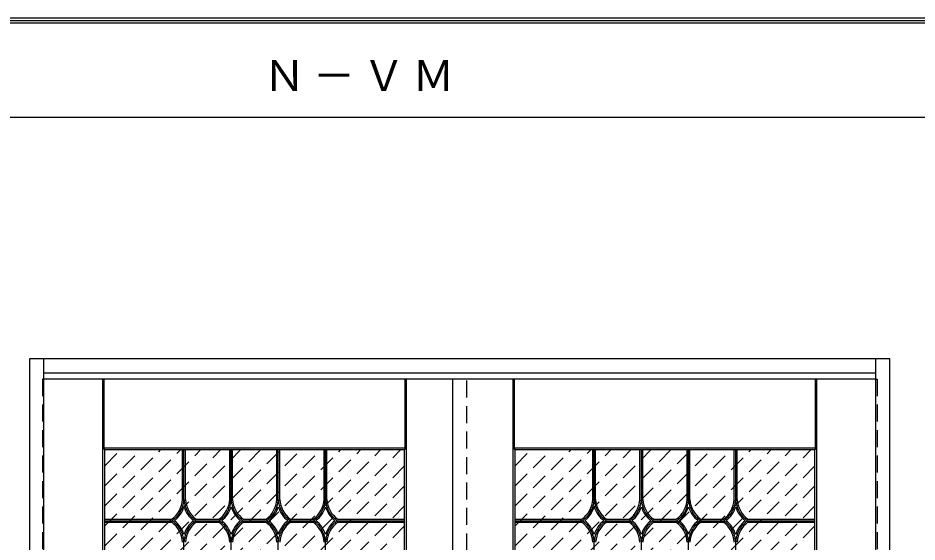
# Model space of a CAD drawing. Units: millimetres, scale not verified. Extents: x -6000 to 5700, y -4307 to 4260.
# Drawn here: x -4815 to -2909, y 3064 to 4175 of the extents above; entities that cross this region are included whole.
import ezdxf

# ---------------------------------------------------------------- set-up
doc = ezdxf.new("R2010")
doc.units = ezdxf.units.MM
doc.header["$LTSCALE"] = 30
doc.linetypes.add('CHAIN1', pattern=[8, 5, -1, 1, -1])
doc.linetypes.add('DASHED1', pattern=[1.8, 1.2, -0.6])
for name, color, linetype in [('0-2_扉', 4, 'DASHED1'), ('0-3_仕上げ', 4, 'Continuous'), ('0-4_枠', 3, 'Continuous'), ('0-A_文字', 7, 'Continuous'), ('0-C_ハッチ', 4, 'DASHED1'), ('F-1_枠', 6, 'Continuous')]:
    doc.layers.add(name, color=color, linetype=linetype)
doc.styles.add('ＭＳ ゴシック', font='')
doc.styles.get('ＭＳ ゴシック').set_extended_font_data('MS Gothic')

msp = doc.modelspace()

# ---------------------------------------------------------------- linework, layer by layer
at = {"layer": '0-2_扉'}
for p, q in [((-4763, 3409.5), (-4763, 1426.5)), ((-4760, 3409.5), (-4763, 3409.5)), ((-3863, 1426.5), (-3863, 3409.5)), ((-2996, 3409.5), (-2993, 3409.5)), ((-2993, 3409.5), (-2993, 1426.5))]:
    msp.add_line(p, q, dxfattribs=at)
at = {"layer": '0-2_扉', "color": 3, "linetype": 'Continuous'}
for p, q in [((-2996, 3409.5), (-4760, 3409.5)), ((-3893, 1426.5), (-3893, 3409.5))]:
    msp.add_line(p, q, dxfattribs=at)
at = {"layer": '0-3_仕上げ', "color": 7}
for p, q in [((-4635, 1426.5), (-4635, 3409.5)), ((-4633.5, 3262), (-4633.5, 3409.5)), ((-4632, 3263.5), (-4632, 3409.5)), ((-3994, 3263.5), (-3994, 3409.5)), ((-3992.5, 3262), (-3992.5, 3409.5)), ((-3991, 1426.5), (-3991, 3409.5)), ((-3765, 1426.5), (-3765, 3409.5)), ((-3763.5, 3262), (-3763.5, 3409.5)), ((-3762, 3263.5), (-3762, 3409.5)), ((-3124, 3263.5), (-3124, 3409.5)), ((-3122.5, 3262), (-3122.5, 3409.5)), ((-3121, 1426.5), (-3121, 3409.5)), ((-4632, 3263.5), (-4633.5, 3262)), ((-4631, 3259.5), (-4633.5, 3262)), ((-3994, 3263.5), (-4632, 3263.5)), ((-3762, 3263.5), (-3763.5, 3262)), ((-3761, 3259.5), (-3763.5, 3262)), ((-3124, 3263.5), (-3762, 3263.5))]:
    msp.add_line(p, q, dxfattribs=at)
at = {"layer": '0-3_仕上げ', "color": 3}
for p, q in [((-4631, 2301.5), (-4631, 3259.5)), ((-3995, 3259.5), (-4631, 3259.5)), ((-3995, 2301.5), (-3995, 3259.5)), ((-3761, 2301.5), (-3761, 3259.5)), ((-3125, 3259.5), (-3761, 3259.5)), ((-3125, 2301.5), (-3125, 3259.5))]:
    msp.add_line(p, q, dxfattribs=at)
at = {"layer": '0-3_仕上げ'}
for p, q in [((-4466, 3154.69), (-4466, 3259.5)), ((-4460, 3154.5), (-4460, 3259.5)), ((-4366, 3154.6), (-4366, 3259.5)), ((-4360, 3154.6), (-4360, 3259.5)), ((-4266, 3154.6), (-4266, 3259.5)), ((-4260, 3154.6), (-4260, 3259.5)), ((-4166, 3154.6), (-4166, 3259.5)), ((-4160, 3154.6), (-4160, 3259.5)), ((-3596, 3154.69), (-3596, 3259.5)), ((-3590, 3154.5), (-3590, 3259.5)), ((-3496, 3154.6), (-3496, 3259.5)), ((-3490, 3154.6), (-3490, 3259.5)), ((-3396, 3154.6), (-3396, 3259.5)), ((-3390, 3154.6), (-3390, 3259.5)), ((-3296, 3154.6), (-3296, 3259.5)), ((-3290, 3154.6), (-3290, 3259.5)), ((-4631, 3112.5), (-4488.98, 3112.5)), ((-4437.02, 3112.5), (-4388.98, 3112.5)), ((-4337.02, 3112.5), (-4288.98, 3112.5)), ((-4237.02, 3112.5), (-4188.98, 3112.5)), ((-4137.02, 3112.5), (-3995, 3112.5)), ((-3761, 3112.5), (-3618.98, 3112.5)), ((-3567.02, 3112.5), (-3518.98, 3112.5)), ((-3467.02, 3112.5), (-3418.98, 3112.5)), ((-3367.02, 3112.5), (-3318.98, 3112.5)), ((-3267.02, 3112.5), (-3125, 3112.5)), ((-4631, 3106.5), (-4488.98, 3106.5)), ((-4437.02, 3106.5), (-4388.98, 3106.5)), ((-4337.02, 3106.5), (-4288.98, 3106.5)), ((-4237.02, 3106.5), (-4188.98, 3106.5)), ((-4137.02, 3106.5), (-3995, 3106.5)), ((-3761, 3106.5), (-3618.98, 3106.5)), ((-3567.02, 3106.5), (-3518.98, 3106.5)), ((-3467.02, 3106.5), (-3418.98, 3106.5)), ((-3367.02, 3106.5), (-3318.98, 3106.5)), ((-3267.02, 3106.5), (-3125, 3106.5))]:
    msp.add_line(p, q, dxfattribs=at)
at = {"layer": '0-3_仕上げ', "linetype": 'CHAIN1'}
for p, q in [((-4463, 3154.5), (-4463, 3259.5)), ((-4363, 3154.5), (-4363, 3259.5)), ((-4263, 3154.5), (-4263, 3259.5)), ((-4163, 3154.5), (-4163, 3259.5)), ((-3593, 3154.5), (-3593, 3259.5)), ((-3493, 3154.5), (-3493, 3259.5)), ((-3393, 3154.5), (-3393, 3259.5)), ((-3293, 3154.5), (-3293, 3259.5)), ((-4631, 3109.5), (-4488, 3109.5)), ((-4438, 3109.5), (-4388, 3109.5)), ((-4338, 3109.5), (-4288, 3109.5)), ((-4238, 3109.5), (-4188, 3109.5)), ((-4138, 3109.5), (-3995, 3109.5)), ((-3761, 3109.5), (-3618, 3109.5)), ((-3568, 3109.5), (-3518, 3109.5)), ((-3468, 3109.5), (-3418, 3109.5)), ((-3368, 3109.5), (-3318, 3109.5)), ((-3268, 3109.5), (-3125, 3109.5)), ((-4463, 2506.5), (-4463, 3064.5)), ((-4363, 2506.5), (-4363, 3064.5)), ((-4263, 2506.5), (-4263, 3064.5)), ((-4163, 2506.5), (-4163, 3064.5)), ((-3593, 2506.5), (-3593, 3064.5)), ((-3493, 2506.5), (-3493, 3064.5)), ((-3393, 2506.5), (-3393, 3064.5)), ((-3293, 2506.5), (-3293, 3064.5))]:
    msp.add_line(p, q, dxfattribs=at)
at = {"layer": '0-3_仕上げ', "color": 7}
for points in [[(-3994, 3263.5), (-3992.5, 3262), (-3995, 3259.5)], [(-3124, 3263.5), (-3122.5, 3262), (-3125, 3259.5)]]:
    msp.add_lwpolyline(points, dxfattribs=at)
at = {"layer": '0-3_仕上げ'}
for centre, radius, start, end in [((-4522.88, 3158.32), 57, 306.49767, 356.34853), ((-4403.12, 3158.32), 57, 183.65147, 233.50233), ((-4422.88, 3158.32), 57, 306.49767, 356.25364), ((-4303.12, 3158.32), 57, 183.65147, 233.50233), ((-4322.88, 3158.32), 57, 306.49767, 356.25364), ((-4203.12, 3158.32), 57, 183.65147, 233.50233), ((-4222.88, 3158.32), 57, 306.49767, 356.25364), ((-4103.12, 3158.32), 57, 183.65147, 233.50233), ((-3652.88, 3158.32), 57, 306.49767, 356.34853), ((-3533.12, 3158.32), 57, 183.65147, 233.50233), ((-3552.88, 3158.32), 57, 306.49767, 356.25364), ((-3433.12, 3158.32), 57, 183.65147, 233.50233), ((-3452.88, 3158.32), 57, 306.49767, 356.25364), ((-3333.12, 3158.32), 57, 183.65147, 233.50233), ((-3352.88, 3158.32), 57, 306.49767, 356.25364), ((-3233.12, 3158.32), 57, 183.65147, 233.50233), ((-4522.88, 3158.32), 63, 309.20041, 341.88743), ((-4403.12, 3158.32), 63, 198.11257, 230.79959), ((-4422.88, 3158.32), 63, 309.20041, 341.88743), ((-4303.12, 3158.32), 63, 198.11257, 230.79959), ((-4322.88, 3158.32), 63, 309.20041, 341.88743), ((-4203.12, 3158.32), 63, 198.11257, 230.79959), ((-4222.88, 3158.32), 63, 309.20041, 341.88743), ((-4103.12, 3158.32), 63, 198.11257, 230.79959), ((-3652.88, 3158.32), 63, 309.20041, 341.88743), ((-3533.12, 3158.32), 63, 198.11257, 230.79959), ((-3552.88, 3158.32), 63, 309.20041, 341.88743), ((-3433.12, 3158.32), 63, 198.11257, 230.79959), ((-3452.88, 3158.32), 63, 309.20041, 341.88743), ((-3333.12, 3158.32), 63, 198.11257, 230.79959), ((-3352.88, 3158.32), 63, 309.20041, 341.88743), ((-3233.12, 3158.32), 63, 198.11257, 230.79959), ((-4522.88, 3060.68), 63, 18.11257, 50.79959), ((-4403.12, 3060.68), 63, 129.20041, 161.88743), ((-4422.88, 3060.68), 63, 18.11257, 50.79959), ((-4303.12, 3060.68), 63, 129.20041, 161.88743), ((-4322.88, 3060.68), 63, 18.11257, 50.79959), ((-4203.12, 3060.68), 63, 129.20041, 161.88743), ((-4222.88, 3060.68), 63, 18.11257, 50.79959), ((-4103.12, 3060.68), 63, 129.20041, 161.88743), ((-3652.88, 3060.68), 63, 18.11257, 50.79959), ((-3533.12, 3060.68), 63, 129.20041, 161.88743), ((-3552.88, 3060.68), 63, 18.11257, 50.79959), ((-3433.12, 3060.68), 63, 129.20041, 161.88743), ((-3452.88, 3060.68), 63, 18.11257, 50.79959), ((-3333.12, 3060.68), 63, 129.20041, 161.88743), ((-3352.88, 3060.68), 63, 18.11257, 50.79959), ((-3233.12, 3060.68), 63, 129.20041, 161.88743), ((-4522.88, 3060.68), 57, 3.74636, 53.50233), ((-4403.12, 3060.68), 57, 126.49767, 176.25364), ((-4422.88, 3060.68), 57, 3.74636, 53.50233), ((-4303.12, 3060.68), 57, 126.49767, 176.25364), ((-4322.88, 3060.68), 57, 3.74636, 53.50233), ((-4203.12, 3060.68), 57, 126.49767, 176.25364), ((-4222.88, 3060.68), 57, 3.74636, 53.50233), ((-4103.12, 3060.68), 57, 126.49767, 176.25364), ((-3652.88, 3060.68), 57, 3.74636, 53.50233), ((-3533.12, 3060.68), 57, 126.49767, 176.25364), ((-3552.88, 3060.68), 57, 3.74636, 53.50233), ((-3433.12, 3060.68), 57, 126.49767, 176.25364), ((-3452.88, 3060.68), 57, 3.74636, 53.50233), ((-3333.12, 3060.68), 57, 126.49767, 176.25364), ((-3352.88, 3060.68), 57, 3.74636, 53.50233), ((-3233.12, 3060.68), 57, 126.49767, 176.25364)]:
    msp.add_arc(centre, radius, start, end, dxfattribs=at)
at = {"layer": '0-3_仕上げ', "linetype": 'CHAIN1'}
for centre, start, end in [((-4522.88, 3158.32), 305.54226, 356.34853), ((-4403.12, 3158.32), 183.65147, 234.45774), ((-4422.88, 3158.32), 305.54226, 356.34853), ((-4303.12, 3158.32), 183.65147, 234.45774), ((-4322.88, 3158.32), 305.54226, 356.34853), ((-4203.12, 3158.32), 183.65147, 234.45774), ((-4222.88, 3158.32), 305.54226, 356.34853), ((-4103.12, 3158.32), 183.65147, 234.45774), ((-3652.88, 3158.32), 305.54226, 356.34853), ((-3533.12, 3158.32), 183.65147, 234.45774), ((-3552.88, 3158.32), 305.54226, 356.34853), ((-3433.12, 3158.32), 183.65147, 234.45774), ((-3452.88, 3158.32), 305.54226, 356.34853), ((-3333.12, 3158.32), 183.65147, 234.45774), ((-3352.88, 3158.32), 305.54226, 356.34853), ((-3233.12, 3158.32), 183.65147, 234.45774), ((-4522.88, 3060.68), 3.65147, 54.45774), ((-4403.12, 3060.68), 125.54226, 176.34853), ((-4422.88, 3060.68), 3.65147, 54.45774), ((-4303.12, 3060.68), 125.54226, 176.34853), ((-4322.88, 3060.68), 3.65147, 54.45774), ((-4203.12, 3060.68), 125.54226, 176.34853), ((-4222.88, 3060.68), 3.65147, 54.45774), ((-4103.12, 3060.68), 125.54226, 176.34853), ((-3652.88, 3060.68), 3.65147, 54.45774), ((-3533.12, 3060.68), 125.54226, 176.34853), ((-3552.88, 3060.68), 3.65147, 54.45774), ((-3433.12, 3060.68), 125.54226, 176.34853), ((-3452.88, 3060.68), 3.65147, 54.45774), ((-3333.12, 3060.68), 125.54226, 176.34853), ((-3352.88, 3060.68), 3.65147, 54.45774), ((-3233.12, 3060.68), 125.54226, 176.34853)]:
    msp.add_arc(centre, 60, start, end, dxfattribs=at)
at = {"layer": '0-4_枠'}
for p, q in [((-4790, 1418), (-4790, 3453)), ((-4790, 3453), (-2966, 3453)), ((-4760, 1418), (-4760, 3453)), ((-2996, 1427.04), (-2996, 3453)), ((-2966, 1418), (-2966, 3453)), ((-4760, 3423), (-2996, 3423))]:
    msp.add_line(p, q, dxfattribs=at)
at = {"layer": '0-C_ハッチ'}
for p, q in [((-4631, 2632.21), (-4003.71, 3259.5)), ((-4631, 2674.63), (-4046.13, 3259.5)), ((-4631, 2717.06), (-4088.56, 3259.5)), ((-4631, 2759.48), (-4130.98, 3259.5)), ((-4631, 2801.91), (-4173.41, 3259.5)), ((-4631, 2844.34), (-4215.84, 3259.5)), ((-4631, 2886.76), (-4258.26, 3259.5)), ((-4631, 2929.19), (-4300.69, 3259.5)), ((-4631, 2971.62), (-4343.12, 3259.5)), ((-4631, 3014.04), (-4385.54, 3259.5)), ((-4631, 3056.47), (-4427.97, 3259.5)), ((-4631, 3098.9), (-4470.4, 3259.5)), ((-4631, 3141.32), (-4512.82, 3259.5)), ((-4631, 3183.75), (-4555.25, 3259.5)), ((-4631, 3226.18), (-4597.68, 3259.5)), ((-3761, 2632.21), (-3133.71, 3259.5)), ((-3761, 2674.63), (-3176.13, 3259.5)), ((-3761, 2717.06), (-3218.56, 3259.5)), ((-3761, 2759.48), (-3260.98, 3259.5)), ((-3761, 2801.91), (-3303.41, 3259.5)), ((-3761, 2844.34), (-3345.84, 3259.5)), ((-3761, 2886.76), (-3388.26, 3259.5)), ((-3761, 2929.19), (-3430.69, 3259.5)), ((-3761, 2971.62), (-3473.12, 3259.5)), ((-3761, 3014.04), (-3515.54, 3259.5)), ((-3761, 3056.47), (-3557.97, 3259.5)), ((-3761, 3098.9), (-3600.4, 3259.5)), ((-3761, 3141.32), (-3642.82, 3259.5)), ((-3761, 3183.75), (-3685.25, 3259.5)), ((-3761, 3226.18), (-3727.68, 3259.5)), ((-4631, 2589.78), (-3995, 3225.78)), ((-3761, 2589.78), (-3125, 3225.78)), ((-4631, 2547.35), (-3995, 3183.35)), ((-3761, 2547.35), (-3125, 3183.35)), ((-4631, 2504.93), (-3995, 3140.93)), ((-3761, 2504.93), (-3125, 3140.93)), ((-4631, 2462.5), (-3995, 3098.5)), ((-3761, 2462.5), (-3125, 3098.5))]:
    msp.add_line(p, q, dxfattribs=at)
at = {"layer": 'F-1_枠'}
for p, q in [((-6000, 4175), (5700, 4175)), ((-6000, 4170), (5700, 4170)), ((-6000, 4165), (5700, 4165)), ((-6000, 3965), (5700, 3965))]:
    msp.add_line(p, q, dxfattribs=at)

# ---------------------------------------------------------------- texts
at = {"layer": '0-A_文字', "insert": (-4295, 4020), "char_height": 65.98, "attachment_point": 7, "style": 'ＭＳ ゴシック'}
msp.add_mtext('\\T1.17;Ｎ－ＶＭ', dxfattribs=at)

doc.saveas('drawing.dxf')
